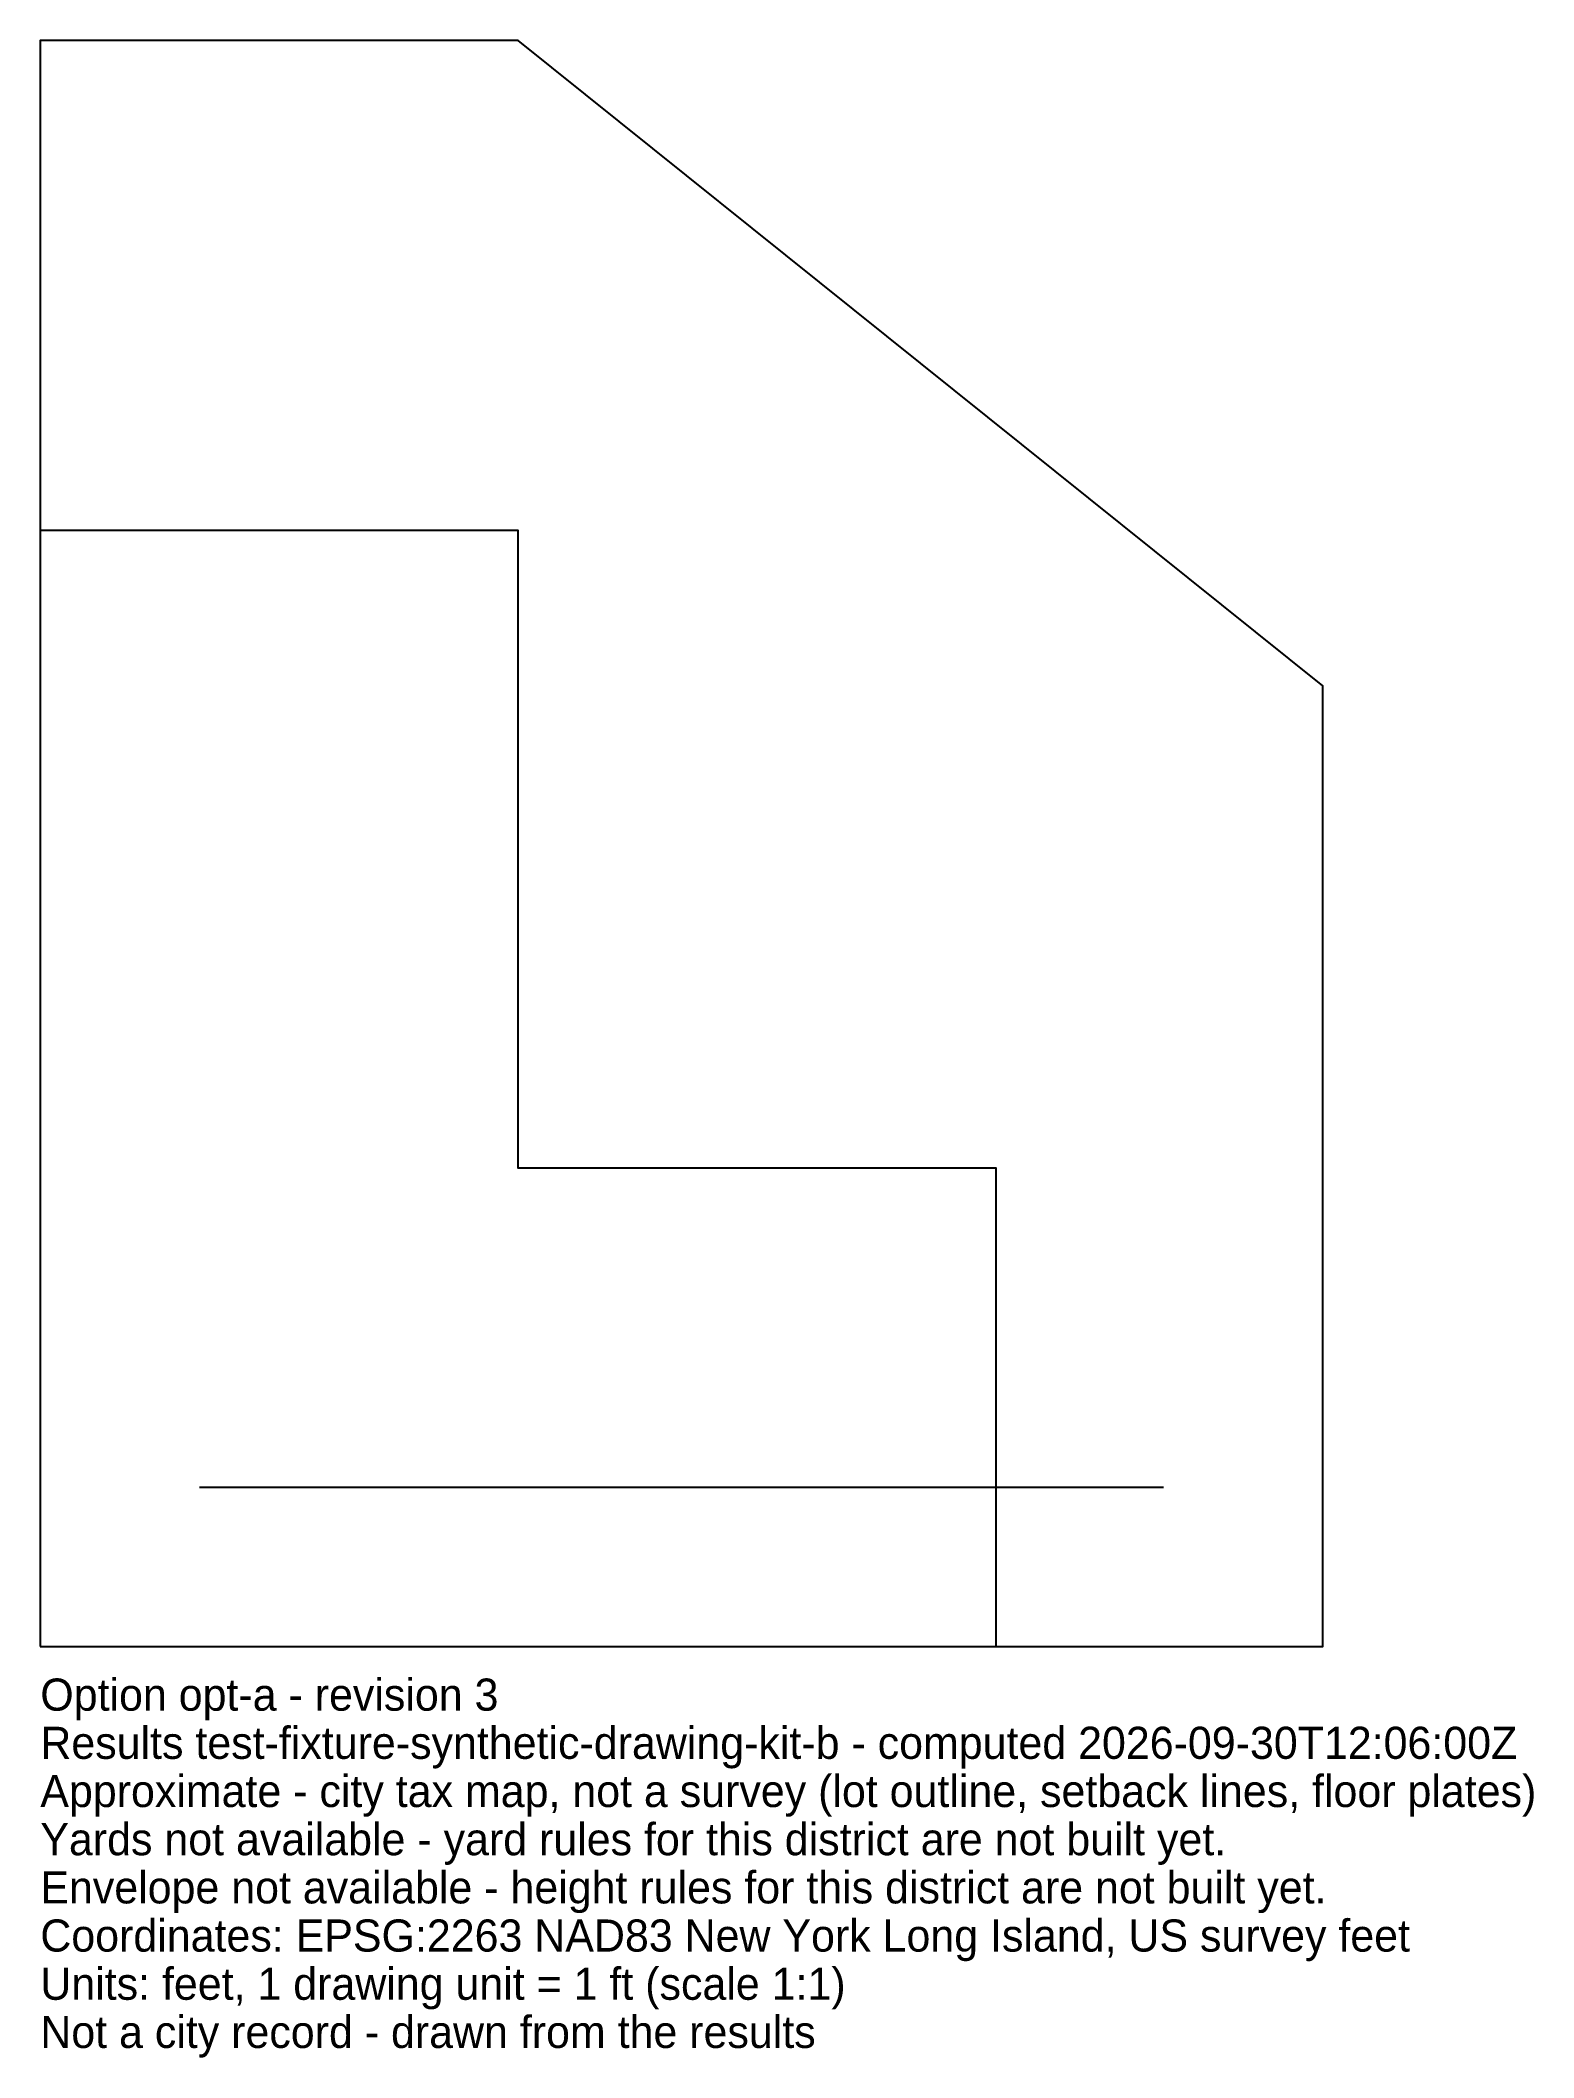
# Model space of a CAD drawing. Extents: x 1000000 to 1000094, y 199974 to 200101.
import ezdxf

# ---------------------------------------------------------------- set-up
doc = ezdxf.new("R2010")
doc.units = 21
for name, color, linetype in [('A-ANNO-NOTE', 7, 'CONTINUOUS'), ('A-MASS-RESI', 2, 'CONTINUOUS'), ('A-ZONE-STBK-LINE-F03', 1, 'CONTINUOUS'), ('C-PROP-LINE', 7, 'CONTINUOUS')]:
    doc.layers.add(name, color=color, linetype=linetype)

msp = doc.modelspace()

# ---------------------------------------------------------------- linework, layer by layer
at = {"layer": 'A-MASS-RESI'}
msp.add_lwpolyline([(1000000, 200000), (1000060, 200000), (1000060, 200030), (1000030, 200030), (1000030, 200070), (1000000, 200070)], close=True, dxfattribs=at)
msp.add_lwpolyline([(1000000, 200000), (1000060, 200000), (1000060, 200030), (1000030, 200030), (1000030, 200070), (1000000, 200070)], close=True, dxfattribs=at)
msp.add_lwpolyline([(1000000, 200000), (1000060, 200000), (1000060, 200030), (1000030, 200030), (1000030, 200070), (1000000, 200070)], close=True, dxfattribs=at)
at = {"layer": 'A-ZONE-STBK-LINE-F03'}
msp.add_line((1000010, 200010), (1000070.5, 200010), dxfattribs=at)
at = {"layer": 'C-PROP-LINE'}
msp.add_lwpolyline([(1000000, 200000), (1000080.5, 200000), (1000080.5, 200060.25), (1000030, 200100.75), (1000000, 200100.75)], close=True, dxfattribs=at)

# ---------------------------------------------------------------- texts
at = {"layer": 'A-ANNO-NOTE'}
for s, p in [('Option opt-a - revision 3', (1000000, 199995.97)), ('Results test-fixture-synthetic-drawing-kit-b - computed 2026-09-30T12:06:00Z', (1000000, 199992.9475)), ('Approximate - city tax map, not a survey (lot outline, setback lines, floor plates)', (1000000, 199989.925)), ('Yards not available - yard rules for this district are not built yet.', (1000000, 199986.9025)), ('Envelope not available - height rules for this district are not built yet.', (1000000, 199983.88)), ('Coordinates: EPSG:2263 NAD83 New York Long Island, US survey feet', (1000000, 199980.8575)), ('Units: feet, 1 drawing unit = 1 ft (scale 1:1)', (1000000, 199977.835)), ('Not a city record - drawn from the results', (1000000, 199974.8125))]:
    msp.add_text(s, height=2.015, dxfattribs=at).set_placement(p)

doc.saveas('drawing.dxf')
